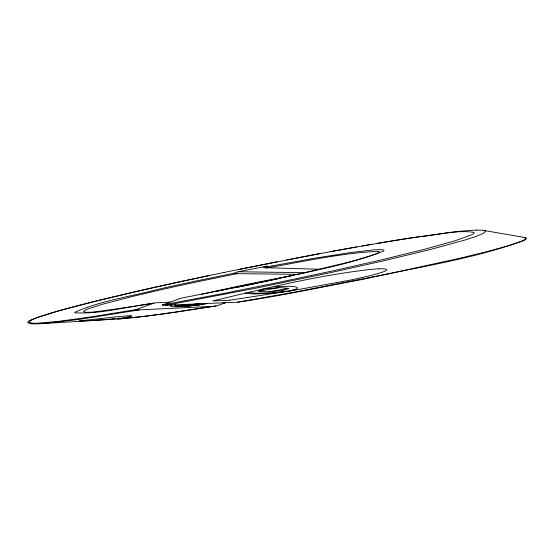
<?xml version="1.0" encoding="UTF-8"?>
<svg xmlns="http://www.w3.org/2000/svg" width="554" height="554" viewBox="0 0 554 554"><rect width="100%" height="100%" fill="white"/><g stroke="black" fill="none" stroke-linecap="round" stroke-linejoin="round"><path stroke-width="0.83" d="M162.447 305.039L180.625 298.281L257.195 283.177M135.868 309.707L153.998 303.059M175.535 304.845L175.84 305.51A40.892 3.317 -7.7 0 0 176.74 305.725L177.086 305.78A48.662 3.961 -7.7 0 0 181.089 306.023L188.104 305.85M174.884 304.873L174.739 305.51L176.283 305.919A48.565 3.947 -7.7 0 0 180.285 306.161L188.872 305.808M31.218 319.88L30.2 320.385A138.652 11.232 -7.4 0 0 29.438 320.801A110.239 8.94 -7.2 0 0 27.762 322.179L27.728 322.67A71.888 5.803 -7 0 0 27.887 322.92L30.726 323.723M289.126 291.106C291.536 290.774 302.976 288.018 294.271 286.674A89.679 7.285 -7.6 0 0 289.95 286.307L273.738 286.605M319.741 269.258L263.448 267.651L267.437 266.031L238.206 271.744L234.335 273.247L236.821 273.669L297.782 274.32M296.113 289.153L291.106 290.504A9.771 0.789 -8 0 1 285.442 291.466L271.225 292.886L256.1 293.184A95.385 8.178 -8.3 0 1 252.091 292.907L248.767 292.277M288.648 288.405L283.039 290.504L268.053 291.861L258.212 291.072L264.126 288.869L279.569 287.554L288.648 288.405L268.891 291.785M223.844 303.031L225.464 302.699M371.485 255.539C373.902 254.362 378.077 254.002 379.213 251.641A14.785 1.586 -8.6 0 0 377.842 251.322C340.163 253.233 303.114 261.744 265.996 268.053M212.971 300.884C265.186 288.412 317.553 275.428 370.993 269.376A30.837 2.694 -8.4 0 1 378.126 268.856L378.971 268.822M201.372 294.361L227.535 288.523A340.641 23.337 -8.7 0 1 257.271 282.332L294.229 275.116M297.2 274.452L344.99 263.053A304.735 38.406 -6.9 0 0 356.174 260.089L369.463 256.204A113.362 12.721 -8 0 0 370.654 255.816M215.423 291.633L223.331 289.887A341.61 23.296 -8.7 0 1 271.508 279.915L293.315 275.324M280.234 278.205L259.251 282.706M265.872 281.356C305.247 271.952 345.973 265.816 383.721 250.99L383.998 250.166L382.572 249.681L374.435 249.778L350.045 252.631L315.281 258.102L263.732 267.409M209.301 275.532L181.892 281.37A646.352 40.186 -9 0 0 143.811 289.804L98.778 300.406L57.104 311.32L37.527 317.49L31.059 320.267L29.466 321.375L29.127 322.255L32.617 323.224L36.599 323.266L57.858 321.465L92.123 316.75L136.09 309.582M262.998 281.965L248.642 284.922M224.467 272.339L185.223 280.622A648.312 40.262 -9 0 0 132.718 292.311C100.461 300.081 67.9 307.096 36.432 317.754A190.472 15.277 -7.7 0 0 31.197 319.88M223.927 272.485L277.208 261.73M248.303 285.019L235.969 287.519M239.086 269.369L320.004 253.566M234.598 273.087L195.991 281.017A473.587 32.762 -8.8 0 0 158.409 289.23C130.64 296.591 101.327 300.545 74.97 312.2L74.845 312.816C100.87 314.201 127.254 306.584 153.084 303.287M237.008 273.676L199.994 281.252A450.61 31.467 -8.8 0 0 163.908 289.098L132.399 296.459L102.068 304.361L87.823 308.952L84.229 310.683L83.536 311.597L85.399 312.262L90.385 312.269M286.847 259.895C330.98 251.426 375.196 243.331 419.655 236.717C437.653 235.145 456.226 229.675 474.189 232.375L473.857 233.407L471.662 234.806L454.502 240.983L424.239 249.369L383.243 259.445L333.065 270.83L278.614 282.415L225.222 293.142L162.689 304.894M330.655 251.599L356.859 246.89M162.467 305.122L165.722 305.268L177.425 303.156L257.271 287.879L329.429 272.893L383.077 260.934L429.364 249.764L464.391 240.201L475.941 236.447L483.005 233.539L485.526 231.537L485.131 230.873L483.704 230.436A41.072 4.48 -9.2 0 0 480.179 230.139L476.544 230.139M206.967 303.509L207.078 303.488A7.036 0.554 -7.6 0 1 204.191 303.904L199.849 304.437M207.037 303.495L206.746 303.55A6.828 0.54 -7.6 0 1 203.623 304.007L203.477 304.028M361.928 245.997L371.935 244.272M258.926 291.134L279.569 287.554M194.966 305.365L197.044 305.115A6.849 0.54 -7.6 0 0 200.389 304.631L200.479 304.61M165.722 305.268L237.742 302.172L297.089 291.639L388.7 273.766L458.103 258.628L486.419 251.751L508.156 245.831L521.605 241.281L524.091 240.124L526.058 238.379L524.209 237.382L483.704 230.436M224.038 303.073L224.439 303.073L217.306 305.739L213.678 306.279L139.241 309.915L78.322 319.533L42.014 323.619A32.021 2.541 -6.9 0 1 30.886 323.695M200.382 304.631L201.171 304.492A6.835 0.533 -7.6 0 0 203.609 304.014M376.865 243.428L391.325 241.018A204.537 19.092 -8.8 0 1 410.749 237.915L451.025 232.306A74.79 7.971 -9 0 1 460.291 231.288L462.098 231.108A52.637 5.706 -9.1 0 1 476.634 230.118M137.994 305.773L155.771 302.809L170.113 302.138M136.478 306.023L94.866 311.93M216.102 305.995L176.463 312.096L147.71 315.912M212.57 306.348L166.449 313.391M124.719 317.449L124.802 317.435A11.613 0.873 -7.2 0 0 126.866 317.11L127.095 317.075A9.93 0.741 -7.2 0 0 131.056 316.258A8.206 0.616 -7.2 0 0 130.952 315.718L129.968 315.725A13.628 1.011 -7.2 0 0 128.099 315.808L126.734 315.898A23.981 1.766 -7.2 0 0 125.169 316.015L122.898 316.209A50.684 3.636 -7.1 0 0 116.984 316.77L115.634 316.902A82.491 5.713 -7.1 0 0 112.372 317.234L81.286 320.731A5.221 0.395 -7 0 0 79.506 320.988L79.035 321.112L87.172 320.78M124.56 317.47L124.477 317.484A12.971 0.969 -7.2 0 1 122.6 317.747L121.762 317.864M229.598 300.24L295.15 290.109L349.56 280.241A114.366 10.408 -8 0 0 355.363 279.029L371.651 275.296L382.35 272.187A59.195 5.18 -8.3 0 0 384.857 271.183L385.459 270.878A51.3 4.474 -8.3 0 0 386.436 270.2L386.65 269.84A43.78 3.809 -8.4 0 0 386.387 269.362L385.847 269.14A37.236 3.241 -8.4 0 0 383.957 268.849L383.084 268.801A32.797 2.86 -8.4 0 0 378.978 268.822M166.519 313.509L142.198 316.59M283.087 292.083L268.856 293.488L255.034 293.897A100.177 8.594 -8.3 0 1 247.105 293.412L245.297 293.087M224.398 302.893L225.125 302.83M203.443 304.035L200.59 304.361M120.398 318.038L119.844 318.107M147.489 316.015L120.412 318.813L42.014 323.619M119.325 318.169L117.663 318.356A17.306 1.302 -7.2 0 1 117.296 318.398M141.312 316.756L123.376 318.585M194.232 305.441L197.833 304.984A6.994 0.547 -7.6 0 0 201.178 304.492M115.564 318.592L115.204 318.626M114.962 318.654L114.588 318.688M114.47 318.702L112.663 318.882M195.022 305.309L188.852 305.891M194.281 305.386L188.076 305.94M200.645 304.298L196.781 304.7M199.897 304.368L196.005 304.755M122.289 318.675L121.222 318.758A39.646 3.012 -7.3 0 1 117.206 319.035M229.612 300.233L214.135 300.884M101.278 319.838L87.698 320.752M196.808 304.617L186.712 305.053A49.368 4.03 -7.7 0 1 182.744 304.804L181.719 304.596A31.066 2.514 -7.6 0 0 182.571 304.873A38.302 3.109 -7.7 0 0 185.825 305.129L189.468 305.095A25.83 2.078 -7.6 0 0 192.086 304.977M196.033 304.672L187.522 304.915M139.241 309.915L135.903 309.797M237.742 302.172C279.659 296.148 321.182 287.138 362.822 279.375C416.788 267.007 472.604 259.473 524.666 240.124A69.873 6.641 -9.1 0 0 525.621 239.473L526.203 238.192A53.052 5.014 -9.2 0 0 524.222 237.382M194.71 304.021L195.915 303.994A24.854 2.008 -7.6 0 0 199.329 303.827M238.206 271.744L304.929 272.7M182.841 304.534L183.561 304.658A49.465 4.044 -7.7 0 0 187.529 304.915M199.336 304.797A7.59 0.596 -7.6 0 1 198.29 304.984L187.044 306.307L176.837 306.764A47.796 3.885 -7.7 0 1 173.014 306.66L170.147 306.05L171.034 305.282A12.804 1.039 -7.5 0 1 171.913 305.005M112.614 318.896A61.861 4.882 -7.3 0 1 101.347 319.824M94.873 311.93A12.541 1.06 -7 0 1 90.364 312.276M175.341 305.746A30.982 2.5 -7.6 0 0 176.151 305.981A37.7 3.047 -7.6 0 0 179.441 306.224L183.104 306.182A25.99 2.084 -7.6 0 0 185.403 306.078"/></g></svg>
